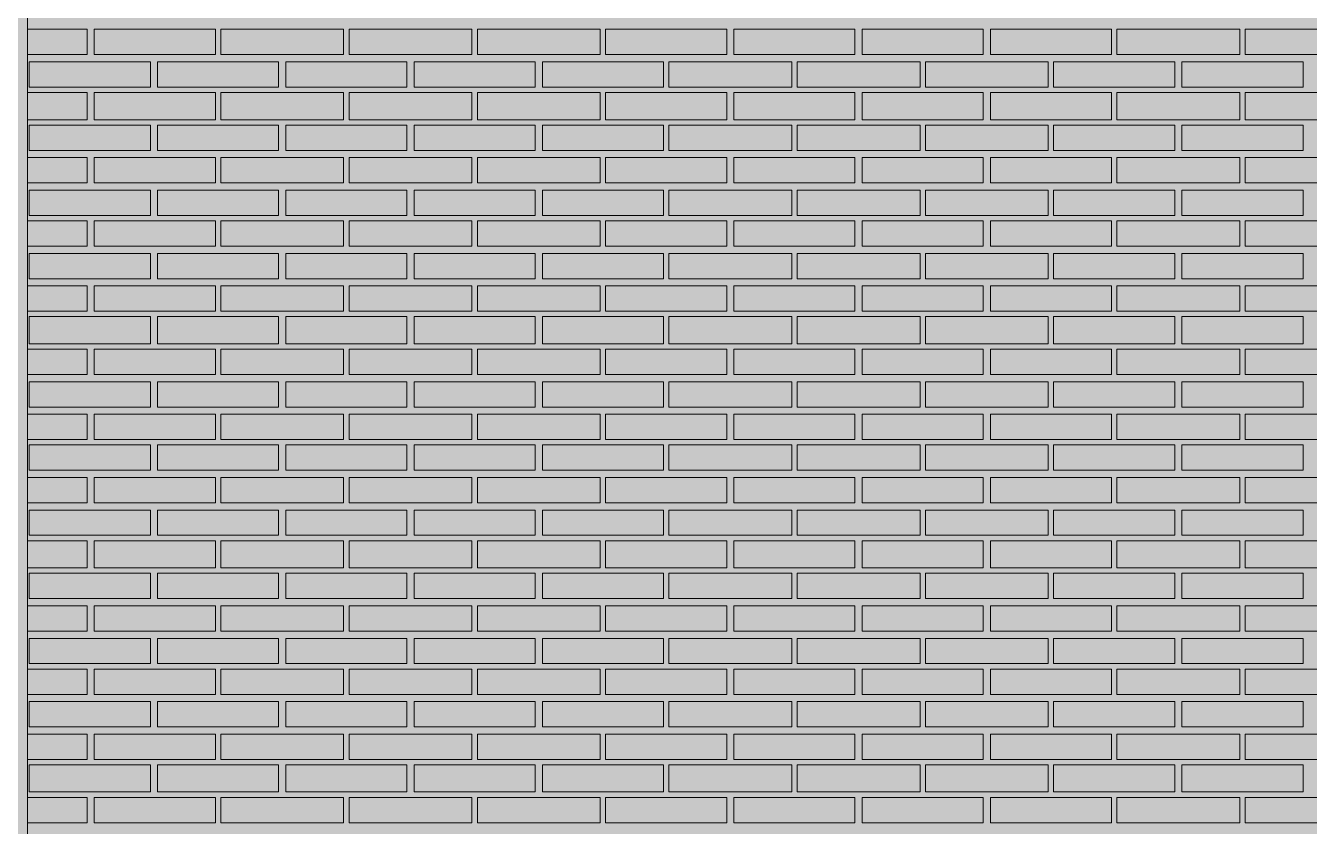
# Model space of a CAD drawing. Header units: millimetres. Extents: x -28928 to 100580, y -22867 to 36490.
# Drawn here: x 68989 to 71995, y 3782 to 5656 of the extents above; entities that cross this region are included whole.
import ezdxf

# ---------------------------------------------------------------- set-up
doc = ezdxf.new("R2010")
doc.units = ezdxf.units.MM
doc.layers.add('PDF _Геометрия', color=7, linetype='Continuous', true_color=0x8f8e8d)
doc.layers.add('PDF _Сплошная заливка', color=7, linetype='Continuous', true_color=0xffffff)

msp = doc.modelspace()

# ---------------------------------------------------------------- hatches: boundary and pattern name
at = {"layer": 'PDF _Сплошная заливка', "true_color": 0xdcd6cf, "transparency": 33554559}
msp.add_hatch(color=254, dxfattribs=at).paths.add_polyline_path([(60798.4, -2005.5), (60798.4, -4713.2), (70224.5, -4713.2), (70224.5, -1464), (74070.3, -1464), (74070.3, -4713.2), (82294.9, -4713.2), (82294.9, 9028.4), (55763.7, 9028.4), (55763.7, -4713.2), (56851.1, -4713.2), (56851.1, -1464), (58251.4, -1464), (58251.4, -4713.2), (59499.5, -4713.2), (59499.5, -2005.5)])

# ---------------------------------------------------------------- linework, layer by layer
at = {"layer": 'PDF _Геометрия', "color": 7, "lineweight": 9}
msp.add_lwpolyline([(59499.5, 6929.9), (68993.4, 6929.9), (68993.4, 2733), (68993.4, 33.7), (68993.4, 16.8), (59499.5, 16.8), (59499.5, 33.7), (59499.5, 2733)], close=True, dxfattribs=at)
msp.add_lwpolyline([(68993.4, 33.7), (68993.4, 109.9), (68993.4, 1383.4), (68993.4, 6853.7), (68993.4, 6929.9), (68946.8, 6929.9), (68946.8, 6853.7), (68946.8, 1383.4), (68946.8, 6853.7)], dxfattribs=at)
at = {"layer": 'PDF _Геометрия', "lineweight": 9}
for points in [[(68993.4, 5588.7), (69133, 5588.7), (69133, 5648), (68993.4, 5648)], [(68993.4, 5436.4), (69133, 5436.4), (69133, 5499.9), (68993.4, 5499.9)], [(68993.4, 5288.4), (69133, 5288.4), (69133, 5347.6), (68993.4, 5347.6)], [(68993.4, 5140.3), (69133, 5140.3), (69133, 5199.5), (68993.4, 5199.5)], [(68993.4, 4988), (69133, 4988), (69133, 5047.2), (68993.4, 5047.2)], [(68993.4, 4839.9), (69133, 4839.9), (69133, 4899.1), (68993.4, 4899.1)], [(68993.4, 4687.6), (69133, 4687.6), (69133, 4746.8), (68993.4, 4746.8)], [(68993.4, 4539.5), (69133, 4539.5), (69133, 4598.7), (68993.4, 4598.7)], [(68993.4, 4387.2), (69133, 4387.2), (69133, 4450.7), (68993.4, 4450.7)], [(68993.4, 4239.1), (69133, 4239.1), (69133, 4298.4), (68993.4, 4298.4)], [(68993.4, 4091), (69133, 4091), (69133, 4150.3), (68993.4, 4150.3)], [(68993.4, 3938.7), (69133, 3938.7), (69133, 3998), (68993.4, 3998)], [(68993.4, 3790.7), (69133, 3790.7), (69133, 3849.9), (68993.4, 3849.9)]]:
    msp.add_lwpolyline(points, dxfattribs=at)
for points in [[(69433.4, 5588.7), (69289.5, 5588.7), (69149.9, 5588.7), (69149.9, 5648), (69289.5, 5648), (69433.4, 5648)], [(69733.7, 5588.7), (69589.9, 5588.7), (69446.1, 5588.7), (69446.1, 5648), (69589.9, 5648), (69733.7, 5648)], [(70034.1, 5588.7), (69890.3, 5588.7), (69746.4, 5588.7), (69746.4, 5648), (69890.3, 5648), (70034.1, 5648)], [(70334.5, 5588.7), (70190.7, 5588.7), (70046.8, 5588.7), (70046.8, 5648), (70190.7, 5648), (70334.5, 5648)], [(70630.7, 5588.7), (70491.1, 5588.7), (70347.2, 5588.7), (70347.2, 5648), (70491.1, 5648), (70630.7, 5648)], [(70931.1, 5588.7), (70791.4, 5588.7), (70647.6, 5588.7), (70647.6, 5648), (70791.4, 5648), (70931.1, 5648)], [(71231.4, 5588.7), (71087.6, 5588.7), (70948, 5588.7), (70948, 5648), (71087.6, 5648), (71231.4, 5648)], [(71531.8, 5588.7), (71388, 5588.7), (71248.4, 5588.7), (71248.4, 5648), (71388, 5648), (71531.8, 5648)], [(71832.2, 5588.7), (71688.4, 5588.7), (71544.5, 5588.7), (71544.5, 5648), (71688.4, 5648), (71832.2, 5648)], [(72132.6, 5588.7), (71988.7, 5588.7), (71844.9, 5588.7), (71844.9, 5648), (71988.7, 5648), (72132.6, 5648)], [(69281.1, 5571.8), (69281.1, 5512.6), (68997.6, 5512.6), (68997.6, 5571.8)], [(69581.4, 5571.8), (69581.4, 5512.6), (69298, 5512.6), (69298, 5571.8)], [(69881.8, 5571.8), (69881.8, 5512.6), (69598.4, 5512.6), (69598.4, 5571.8)], [(70182.2, 5571.8), (70182.2, 5512.6), (69898.7, 5512.6), (69898.7, 5571.8)], [(70482.6, 5571.8), (70482.6, 5512.6), (70199.1, 5512.6), (70199.1, 5571.8)], [(70783, 5571.8), (70783, 5512.6), (70495.3, 5512.6), (70495.3, 5571.8)], [(71083.4, 5571.8), (71083.4, 5512.6), (70795.7, 5512.6), (70795.7, 5571.8)], [(71383.7, 5571.8), (71383.7, 5512.6), (71096.1, 5512.6), (71096.1, 5571.8)], [(71679.9, 5571.8), (71679.9, 5512.6), (71396.4, 5512.6), (71396.4, 5571.8)], [(71980.3, 5571.8), (71980.3, 5512.6), (71696.8, 5512.6), (71696.8, 5571.8)], [(69433.4, 5436.4), (69289.5, 5436.4), (69149.9, 5436.4), (69149.9, 5499.9), (69289.5, 5499.9), (69433.4, 5499.9)], [(69733.7, 5436.4), (69589.9, 5436.4), (69446.1, 5436.4), (69446.1, 5499.9), (69589.9, 5499.9), (69733.7, 5499.9)], [(70034.1, 5436.4), (69890.3, 5436.4), (69746.4, 5436.4), (69746.4, 5499.9), (69890.3, 5499.9), (70034.1, 5499.9)], [(70334.5, 5436.4), (70190.7, 5436.4), (70046.8, 5436.4), (70046.8, 5499.9), (70190.7, 5499.9), (70334.5, 5499.9)], [(70630.7, 5436.4), (70491.1, 5436.4), (70347.2, 5436.4), (70347.2, 5499.9), (70491.1, 5499.9), (70630.7, 5499.9)], [(70931.1, 5436.4), (70791.4, 5436.4), (70647.6, 5436.4), (70647.6, 5499.9), (70791.4, 5499.9), (70931.1, 5499.9)], [(71231.4, 5436.4), (71087.6, 5436.4), (70948, 5436.4), (70948, 5499.9), (71087.6, 5499.9), (71231.4, 5499.9)], [(71531.8, 5436.4), (71388, 5436.4), (71248.4, 5436.4), (71248.4, 5499.9), (71388, 5499.9), (71531.8, 5499.9)], [(71832.2, 5436.4), (71688.4, 5436.4), (71544.5, 5436.4), (71544.5, 5499.9), (71688.4, 5499.9), (71832.2, 5499.9)], [(72132.6, 5436.4), (71988.7, 5436.4), (71844.9, 5436.4), (71844.9, 5499.9), (71988.7, 5499.9), (72132.6, 5499.9)], [(69281.1, 5423.7), (69281.1, 5364.5), (68997.6, 5364.5), (68997.6, 5423.7)], [(69581.4, 5423.7), (69581.4, 5364.5), (69298, 5364.5), (69298, 5423.7)], [(69881.8, 5423.7), (69881.8, 5364.5), (69598.4, 5364.5), (69598.4, 5423.7)], [(70182.2, 5423.7), (70182.2, 5364.5), (69898.7, 5364.5), (69898.7, 5423.7)], [(70482.6, 5423.7), (70482.6, 5364.5), (70199.1, 5364.5), (70199.1, 5423.7)], [(70783, 5423.7), (70783, 5364.5), (70495.3, 5364.5), (70495.3, 5423.7)], [(71083.4, 5423.7), (71083.4, 5364.5), (70795.7, 5364.5), (70795.7, 5423.7)], [(71383.7, 5423.7), (71383.7, 5364.5), (71096.1, 5364.5), (71096.1, 5423.7)], [(71679.9, 5423.7), (71679.9, 5364.5), (71396.4, 5364.5), (71396.4, 5423.7)], [(71980.3, 5423.7), (71980.3, 5364.5), (71696.8, 5364.5), (71696.8, 5423.7)], [(69433.4, 5288.4), (69289.5, 5288.4), (69149.9, 5288.4), (69149.9, 5347.6), (69289.5, 5347.6), (69433.4, 5347.6)], [(69733.7, 5288.4), (69589.9, 5288.4), (69446.1, 5288.4), (69446.1, 5347.6), (69589.9, 5347.6), (69733.7, 5347.6)], [(70034.1, 5288.4), (69890.3, 5288.4), (69746.4, 5288.4), (69746.4, 5347.6), (69890.3, 5347.6), (70034.1, 5347.6)], [(70334.5, 5288.4), (70190.7, 5288.4), (70046.8, 5288.4), (70046.8, 5347.6), (70190.7, 5347.6), (70334.5, 5347.6)], [(70630.7, 5288.4), (70491.1, 5288.4), (70347.2, 5288.4), (70347.2, 5347.6), (70491.1, 5347.6), (70630.7, 5347.6)], [(70931.1, 5288.4), (70791.4, 5288.4), (70647.6, 5288.4), (70647.6, 5347.6), (70791.4, 5347.6), (70931.1, 5347.6)], [(71231.4, 5288.4), (71087.6, 5288.4), (70948, 5288.4), (70948, 5347.6), (71087.6, 5347.6), (71231.4, 5347.6)], [(71531.8, 5288.4), (71388, 5288.4), (71248.4, 5288.4), (71248.4, 5347.6), (71388, 5347.6), (71531.8, 5347.6)], [(71832.2, 5288.4), (71688.4, 5288.4), (71544.5, 5288.4), (71544.5, 5347.6), (71688.4, 5347.6), (71832.2, 5347.6)], [(72132.6, 5288.4), (71988.7, 5288.4), (71844.9, 5288.4), (71844.9, 5347.6), (71988.7, 5347.6), (72132.6, 5347.6)], [(69281.1, 5271.4), (69281.1, 5212.2), (68997.6, 5212.2), (68997.6, 5271.4)], [(69581.4, 5271.4), (69581.4, 5212.2), (69298, 5212.2), (69298, 5271.4)], [(69881.8, 5271.4), (69881.8, 5212.2), (69598.4, 5212.2), (69598.4, 5271.4)], [(70182.2, 5271.4), (70182.2, 5212.2), (69898.7, 5212.2), (69898.7, 5271.4)], [(70482.6, 5271.4), (70482.6, 5212.2), (70199.1, 5212.2), (70199.1, 5271.4)], [(70783, 5271.4), (70783, 5212.2), (70495.3, 5212.2), (70495.3, 5271.4)], [(71083.4, 5271.4), (71083.4, 5212.2), (70795.7, 5212.2), (70795.7, 5271.4)], [(71383.7, 5271.4), (71383.7, 5212.2), (71096.1, 5212.2), (71096.1, 5271.4)], [(71679.9, 5271.4), (71679.9, 5212.2), (71396.4, 5212.2), (71396.4, 5271.4)], [(71980.3, 5271.4), (71980.3, 5212.2), (71696.8, 5212.2), (71696.8, 5271.4)], [(69433.4, 5140.3), (69289.5, 5140.3), (69149.9, 5140.3), (69149.9, 5199.5), (69289.5, 5199.5), (69433.4, 5199.5)], [(69733.7, 5140.3), (69589.9, 5140.3), (69446.1, 5140.3), (69446.1, 5199.5), (69589.9, 5199.5), (69733.7, 5199.5)], [(70034.1, 5140.3), (69890.3, 5140.3), (69746.4, 5140.3), (69746.4, 5199.5), (69890.3, 5199.5), (70034.1, 5199.5)], [(70334.5, 5140.3), (70190.7, 5140.3), (70046.8, 5140.3), (70046.8, 5199.5), (70190.7, 5199.5), (70334.5, 5199.5)], [(70630.7, 5140.3), (70491.1, 5140.3), (70347.2, 5140.3), (70347.2, 5199.5), (70491.1, 5199.5), (70630.7, 5199.5)], [(70931.1, 5140.3), (70791.4, 5140.3), (70647.6, 5140.3), (70647.6, 5199.5), (70791.4, 5199.5), (70931.1, 5199.5)], [(71231.4, 5140.3), (71087.6, 5140.3), (70948, 5140.3), (70948, 5199.5), (71087.6, 5199.5), (71231.4, 5199.5)], [(71531.8, 5140.3), (71388, 5140.3), (71248.4, 5140.3), (71248.4, 5199.5), (71388, 5199.5), (71531.8, 5199.5)], [(71832.2, 5140.3), (71688.4, 5140.3), (71544.5, 5140.3), (71544.5, 5199.5), (71688.4, 5199.5), (71832.2, 5199.5)], [(72132.6, 5140.3), (71988.7, 5140.3), (71844.9, 5140.3), (71844.9, 5199.5), (71988.7, 5199.5), (72132.6, 5199.5)], [(69281.1, 5123.4), (69281.1, 5064.1), (68997.6, 5064.1), (68997.6, 5123.4)], [(69581.4, 5123.4), (69581.4, 5064.1), (69298, 5064.1), (69298, 5123.4)], [(69881.8, 5123.4), (69881.8, 5064.1), (69598.4, 5064.1), (69598.4, 5123.4)], [(70182.2, 5123.4), (70182.2, 5064.1), (69898.7, 5064.1), (69898.7, 5123.4)], [(70482.6, 5123.4), (70482.6, 5064.1), (70199.1, 5064.1), (70199.1, 5123.4)], [(70783, 5123.4), (70783, 5064.1), (70495.3, 5064.1), (70495.3, 5123.4)], [(71083.4, 5123.4), (71083.4, 5064.1), (70795.7, 5064.1), (70795.7, 5123.4)], [(71383.7, 5123.4), (71383.7, 5064.1), (71096.1, 5064.1), (71096.1, 5123.4)], [(71679.9, 5123.4), (71679.9, 5064.1), (71396.4, 5064.1), (71396.4, 5123.4)], [(71980.3, 5123.4), (71980.3, 5064.1), (71696.8, 5064.1), (71696.8, 5123.4)], [(69433.4, 4988), (69289.5, 4988), (69149.9, 4988), (69149.9, 5047.2), (69289.5, 5047.2), (69433.4, 5047.2)], [(69733.7, 4988), (69589.9, 4988), (69446.1, 4988), (69446.1, 5047.2), (69589.9, 5047.2), (69733.7, 5047.2)], [(70034.1, 4988), (69890.3, 4988), (69746.4, 4988), (69746.4, 5047.2), (69890.3, 5047.2), (70034.1, 5047.2)], [(70334.5, 4988), (70190.7, 4988), (70046.8, 4988), (70046.8, 5047.2), (70190.7, 5047.2), (70334.5, 5047.2)], [(70630.7, 4988), (70491.1, 4988), (70347.2, 4988), (70347.2, 5047.2), (70491.1, 5047.2), (70630.7, 5047.2)], [(70931.1, 4988), (70791.4, 4988), (70647.6, 4988), (70647.6, 5047.2), (70791.4, 5047.2), (70931.1, 5047.2)], [(71231.4, 4988), (71087.6, 4988), (70948, 4988), (70948, 5047.2), (71087.6, 5047.2), (71231.4, 5047.2)], [(71531.8, 4988), (71388, 4988), (71248.4, 4988), (71248.4, 5047.2), (71388, 5047.2), (71531.8, 5047.2)], [(71832.2, 4988), (71688.4, 4988), (71544.5, 4988), (71544.5, 5047.2), (71688.4, 5047.2), (71832.2, 5047.2)], [(72132.6, 4988), (71988.7, 4988), (71844.9, 4988), (71844.9, 5047.2), (71988.7, 5047.2), (72132.6, 5047.2)], [(69281.1, 4975.3), (69281.1, 4911.8), (68997.6, 4911.8), (68997.6, 4975.3)], [(69581.4, 4975.3), (69581.4, 4911.8), (69298, 4911.8), (69298, 4975.3)], [(69881.8, 4975.3), (69881.8, 4911.8), (69598.4, 4911.8), (69598.4, 4975.3)], [(70182.2, 4975.3), (70182.2, 4911.8), (69898.7, 4911.8), (69898.7, 4975.3)], [(70482.6, 4975.3), (70482.6, 4911.8), (70199.1, 4911.8), (70199.1, 4975.3)], [(70783, 4975.3), (70783, 4911.8), (70495.3, 4911.8), (70495.3, 4975.3)], [(71083.4, 4975.3), (71083.4, 4911.8), (70795.7, 4911.8), (70795.7, 4975.3)], [(71383.7, 4975.3), (71383.7, 4911.8), (71096.1, 4911.8), (71096.1, 4975.3)], [(71679.9, 4975.3), (71679.9, 4911.8), (71396.4, 4911.8), (71396.4, 4975.3)], [(71980.3, 4975.3), (71980.3, 4911.8), (71696.8, 4911.8), (71696.8, 4975.3)], [(69433.4, 4839.9), (69289.5, 4839.9), (69149.9, 4839.9), (69149.9, 4899.1), (69289.5, 4899.1), (69433.4, 4899.1)], [(69733.7, 4839.9), (69589.9, 4839.9), (69446.1, 4839.9), (69446.1, 4899.1), (69589.9, 4899.1), (69733.7, 4899.1)], [(70034.1, 4839.9), (69890.3, 4839.9), (69746.4, 4839.9), (69746.4, 4899.1), (69890.3, 4899.1), (70034.1, 4899.1)], [(70334.5, 4839.9), (70190.7, 4839.9), (70046.8, 4839.9), (70046.8, 4899.1), (70190.7, 4899.1), (70334.5, 4899.1)], [(70630.7, 4839.9), (70491.1, 4839.9), (70347.2, 4839.9), (70347.2, 4899.1), (70491.1, 4899.1), (70630.7, 4899.1)], [(70931.1, 4839.9), (70791.4, 4839.9), (70647.6, 4839.9), (70647.6, 4899.1), (70791.4, 4899.1), (70931.1, 4899.1)], [(71231.4, 4839.9), (71087.6, 4839.9), (70948, 4839.9), (70948, 4899.1), (71087.6, 4899.1), (71231.4, 4899.1)], [(71531.8, 4839.9), (71388, 4839.9), (71248.4, 4839.9), (71248.4, 4899.1), (71388, 4899.1), (71531.8, 4899.1)], [(71832.2, 4839.9), (71688.4, 4839.9), (71544.5, 4839.9), (71544.5, 4899.1), (71688.4, 4899.1), (71832.2, 4899.1)], [(72132.6, 4839.9), (71988.7, 4839.9), (71844.9, 4839.9), (71844.9, 4899.1), (71988.7, 4899.1), (72132.6, 4899.1)], [(69281.1, 4823), (69281.1, 4763.7), (68997.6, 4763.7), (68997.6, 4823)], [(69581.4, 4823), (69581.4, 4763.7), (69298, 4763.7), (69298, 4823)], [(69881.8, 4823), (69881.8, 4763.7), (69598.4, 4763.7), (69598.4, 4823)], [(70182.2, 4823), (70182.2, 4763.7), (69898.7, 4763.7), (69898.7, 4823)], [(70482.6, 4823), (70482.6, 4763.7), (70199.1, 4763.7), (70199.1, 4823)], [(70783, 4823), (70783, 4763.7), (70495.3, 4763.7), (70495.3, 4823)], [(71083.4, 4823), (71083.4, 4763.7), (70795.7, 4763.7), (70795.7, 4823)], [(71383.7, 4823), (71383.7, 4763.7), (71096.1, 4763.7), (71096.1, 4823)], [(71679.9, 4823), (71679.9, 4763.7), (71396.4, 4763.7), (71396.4, 4823)], [(71980.3, 4823), (71980.3, 4763.7), (71696.8, 4763.7), (71696.8, 4823)], [(69433.4, 4687.6), (69289.5, 4687.6), (69149.9, 4687.6), (69149.9, 4746.8), (69289.5, 4746.8), (69433.4, 4746.8)], [(69733.7, 4687.6), (69589.9, 4687.6), (69446.1, 4687.6), (69446.1, 4746.8), (69589.9, 4746.8), (69733.7, 4746.8)], [(70034.1, 4687.6), (69890.3, 4687.6), (69746.4, 4687.6), (69746.4, 4746.8), (69890.3, 4746.8), (70034.1, 4746.8)], [(70334.5, 4687.6), (70190.7, 4687.6), (70046.8, 4687.6), (70046.8, 4746.8), (70190.7, 4746.8), (70334.5, 4746.8)], [(70630.7, 4687.6), (70491.1, 4687.6), (70347.2, 4687.6), (70347.2, 4746.8), (70491.1, 4746.8), (70630.7, 4746.8)], [(70931.1, 4687.6), (70791.4, 4687.6), (70647.6, 4687.6), (70647.6, 4746.8), (70791.4, 4746.8), (70931.1, 4746.8)], [(71231.4, 4687.6), (71087.6, 4687.6), (70948, 4687.6), (70948, 4746.8), (71087.6, 4746.8), (71231.4, 4746.8)], [(71531.8, 4687.6), (71388, 4687.6), (71248.4, 4687.6), (71248.4, 4746.8), (71388, 4746.8), (71531.8, 4746.8)], [(71832.2, 4687.6), (71688.4, 4687.6), (71544.5, 4687.6), (71544.5, 4746.8), (71688.4, 4746.8), (71832.2, 4746.8)], [(72132.6, 4687.6), (71988.7, 4687.6), (71844.9, 4687.6), (71844.9, 4746.8), (71988.7, 4746.8), (72132.6, 4746.8)], [(69281.1, 4674.9), (69281.1, 4615.7), (68997.6, 4615.7), (68997.6, 4674.9)], [(69581.4, 4674.9), (69581.4, 4615.7), (69298, 4615.7), (69298, 4674.9)], [(69881.8, 4674.9), (69881.8, 4615.7), (69598.4, 4615.7), (69598.4, 4674.9)], [(70182.2, 4674.9), (70182.2, 4615.7), (69898.7, 4615.7), (69898.7, 4674.9)], [(70482.6, 4674.9), (70482.6, 4615.7), (70199.1, 4615.7), (70199.1, 4674.9)], [(70783, 4674.9), (70783, 4615.7), (70495.3, 4615.7), (70495.3, 4674.9)], [(71083.4, 4674.9), (71083.4, 4615.7), (70795.7, 4615.7), (70795.7, 4674.9)], [(71383.7, 4674.9), (71383.7, 4615.7), (71096.1, 4615.7), (71096.1, 4674.9)], [(71679.9, 4674.9), (71679.9, 4615.7), (71396.4, 4615.7), (71396.4, 4674.9)], [(71980.3, 4674.9), (71980.3, 4615.7), (71696.8, 4615.7), (71696.8, 4674.9)], [(69433.4, 4539.5), (69289.5, 4539.5), (69149.9, 4539.5), (69149.9, 4598.7), (69289.5, 4598.7), (69433.4, 4598.7)], [(69733.7, 4539.5), (69589.9, 4539.5), (69446.1, 4539.5), (69446.1, 4598.7), (69589.9, 4598.7), (69733.7, 4598.7)], [(70034.1, 4539.5), (69890.3, 4539.5), (69746.4, 4539.5), (69746.4, 4598.7), (69890.3, 4598.7), (70034.1, 4598.7)], [(70334.5, 4539.5), (70190.7, 4539.5), (70046.8, 4539.5), (70046.8, 4598.7), (70190.7, 4598.7), (70334.5, 4598.7)], [(70630.7, 4539.5), (70491.1, 4539.5), (70347.2, 4539.5), (70347.2, 4598.7), (70491.1, 4598.7), (70630.7, 4598.7)], [(70931.1, 4539.5), (70791.4, 4539.5), (70647.6, 4539.5), (70647.6, 4598.7), (70791.4, 4598.7), (70931.1, 4598.7)], [(71231.4, 4539.5), (71087.6, 4539.5), (70948, 4539.5), (70948, 4598.7), (71087.6, 4598.7), (71231.4, 4598.7)], [(71531.8, 4539.5), (71388, 4539.5), (71248.4, 4539.5), (71248.4, 4598.7), (71388, 4598.7), (71531.8, 4598.7)], [(71832.2, 4539.5), (71688.4, 4539.5), (71544.5, 4539.5), (71544.5, 4598.7), (71688.4, 4598.7), (71832.2, 4598.7)], [(72132.6, 4539.5), (71988.7, 4539.5), (71844.9, 4539.5), (71844.9, 4598.7), (71988.7, 4598.7), (72132.6, 4598.7)], [(69281.1, 4522.6), (69281.1, 4463.4), (68997.6, 4463.4), (68997.6, 4522.6)], [(69581.4, 4522.6), (69581.4, 4463.4), (69298, 4463.4), (69298, 4522.6)], [(69881.8, 4522.6), (69881.8, 4463.4), (69598.4, 4463.4), (69598.4, 4522.6)], [(70182.2, 4522.6), (70182.2, 4463.4), (69898.7, 4463.4), (69898.7, 4522.6)], [(70482.6, 4522.6), (70482.6, 4463.4), (70199.1, 4463.4), (70199.1, 4522.6)], [(70783, 4522.6), (70783, 4463.4), (70495.3, 4463.4), (70495.3, 4522.6)], [(71083.4, 4522.6), (71083.4, 4463.4), (70795.7, 4463.4), (70795.7, 4522.6)], [(71383.7, 4522.6), (71383.7, 4463.4), (71096.1, 4463.4), (71096.1, 4522.6)], [(71679.9, 4522.6), (71679.9, 4463.4), (71396.4, 4463.4), (71396.4, 4522.6)], [(71980.3, 4522.6), (71980.3, 4463.4), (71696.8, 4463.4), (71696.8, 4522.6)], [(69433.4, 4387.2), (69289.5, 4387.2), (69149.9, 4387.2), (69149.9, 4450.7), (69289.5, 4450.7), (69433.4, 4450.7)], [(69733.7, 4387.2), (69589.9, 4387.2), (69446.1, 4387.2), (69446.1, 4450.7), (69589.9, 4450.7), (69733.7, 4450.7)], [(70034.1, 4387.2), (69890.3, 4387.2), (69746.4, 4387.2), (69746.4, 4450.7), (69890.3, 4450.7), (70034.1, 4450.7)], [(70334.5, 4387.2), (70190.7, 4387.2), (70046.8, 4387.2), (70046.8, 4450.7), (70190.7, 4450.7), (70334.5, 4450.7)], [(70630.7, 4387.2), (70491.1, 4387.2), (70347.2, 4387.2), (70347.2, 4450.7), (70491.1, 4450.7), (70630.7, 4450.7)], [(70931.1, 4387.2), (70791.4, 4387.2), (70647.6, 4387.2), (70647.6, 4450.7), (70791.4, 4450.7), (70931.1, 4450.7)], [(71231.4, 4387.2), (71087.6, 4387.2), (70948, 4387.2), (70948, 4450.7), (71087.6, 4450.7), (71231.4, 4450.7)], [(71531.8, 4387.2), (71388, 4387.2), (71248.4, 4387.2), (71248.4, 4450.7), (71388, 4450.7), (71531.8, 4450.7)], [(71832.2, 4387.2), (71688.4, 4387.2), (71544.5, 4387.2), (71544.5, 4450.7), (71688.4, 4450.7), (71832.2, 4450.7)], [(72132.6, 4387.2), (71988.7, 4387.2), (71844.9, 4387.2), (71844.9, 4450.7), (71988.7, 4450.7), (72132.6, 4450.7)], [(69281.1, 4374.5), (69281.1, 4315.3), (68997.6, 4315.3), (68997.6, 4374.5)], [(69581.4, 4374.5), (69581.4, 4315.3), (69298, 4315.3), (69298, 4374.5)], [(69881.8, 4374.5), (69881.8, 4315.3), (69598.4, 4315.3), (69598.4, 4374.5)], [(70182.2, 4374.5), (70182.2, 4315.3), (69898.7, 4315.3), (69898.7, 4374.5)], [(70482.6, 4374.5), (70482.6, 4315.3), (70199.1, 4315.3), (70199.1, 4374.5)], [(70783, 4374.5), (70783, 4315.3), (70495.3, 4315.3), (70495.3, 4374.5)], [(71083.4, 4374.5), (71083.4, 4315.3), (70795.7, 4315.3), (70795.7, 4374.5)], [(71383.7, 4374.5), (71383.7, 4315.3), (71096.1, 4315.3), (71096.1, 4374.5)], [(71679.9, 4374.5), (71679.9, 4315.3), (71396.4, 4315.3), (71396.4, 4374.5)], [(71980.3, 4374.5), (71980.3, 4315.3), (71696.8, 4315.3), (71696.8, 4374.5)], [(69433.4, 4239.1), (69289.5, 4239.1), (69149.9, 4239.1), (69149.9, 4298.4), (69289.5, 4298.4), (69433.4, 4298.4)], [(69733.7, 4239.1), (69589.9, 4239.1), (69446.1, 4239.1), (69446.1, 4298.4), (69589.9, 4298.4), (69733.7, 4298.4)], [(70034.1, 4239.1), (69890.3, 4239.1), (69746.4, 4239.1), (69746.4, 4298.4), (69890.3, 4298.4), (70034.1, 4298.4)], [(70334.5, 4239.1), (70190.7, 4239.1), (70046.8, 4239.1), (70046.8, 4298.4), (70190.7, 4298.4), (70334.5, 4298.4)], [(70630.7, 4239.1), (70491.1, 4239.1), (70347.2, 4239.1), (70347.2, 4298.4), (70491.1, 4298.4), (70630.7, 4298.4)], [(70931.1, 4239.1), (70791.4, 4239.1), (70647.6, 4239.1), (70647.6, 4298.4), (70791.4, 4298.4), (70931.1, 4298.4)], [(71231.4, 4239.1), (71087.6, 4239.1), (70948, 4239.1), (70948, 4298.4), (71087.6, 4298.4), (71231.4, 4298.4)], [(71531.8, 4239.1), (71388, 4239.1), (71248.4, 4239.1), (71248.4, 4298.4), (71388, 4298.4), (71531.8, 4298.4)], [(71832.2, 4239.1), (71688.4, 4239.1), (71544.5, 4239.1), (71544.5, 4298.4), (71688.4, 4298.4), (71832.2, 4298.4)], [(72132.6, 4239.1), (71988.7, 4239.1), (71844.9, 4239.1), (71844.9, 4298.4), (71988.7, 4298.4), (72132.6, 4298.4)], [(69281.1, 4222.2), (69281.1, 4163), (68997.6, 4163), (68997.6, 4222.2)], [(69581.4, 4222.2), (69581.4, 4163), (69298, 4163), (69298, 4222.2)], [(69881.8, 4222.2), (69881.8, 4163), (69598.4, 4163), (69598.4, 4222.2)], [(70182.2, 4222.2), (70182.2, 4163), (69898.7, 4163), (69898.7, 4222.2)], [(70482.6, 4222.2), (70482.6, 4163), (70199.1, 4163), (70199.1, 4222.2)], [(70783, 4222.2), (70783, 4163), (70495.3, 4163), (70495.3, 4222.2)], [(71083.4, 4222.2), (71083.4, 4163), (70795.7, 4163), (70795.7, 4222.2)], [(71383.7, 4222.2), (71383.7, 4163), (71096.1, 4163), (71096.1, 4222.2)], [(71679.9, 4222.2), (71679.9, 4163), (71396.4, 4163), (71396.4, 4222.2)], [(71980.3, 4222.2), (71980.3, 4163), (71696.8, 4163), (71696.8, 4222.2)], [(69433.4, 4091), (69289.5, 4091), (69149.9, 4091), (69149.9, 4150.3), (69289.5, 4150.3), (69433.4, 4150.3)], [(69733.7, 4091), (69589.9, 4091), (69446.1, 4091), (69446.1, 4150.3), (69589.9, 4150.3), (69733.7, 4150.3)], [(70034.1, 4091), (69890.3, 4091), (69746.4, 4091), (69746.4, 4150.3), (69890.3, 4150.3), (70034.1, 4150.3)], [(70334.5, 4091), (70190.7, 4091), (70046.8, 4091), (70046.8, 4150.3), (70190.7, 4150.3), (70334.5, 4150.3)], [(70630.7, 4091), (70491.1, 4091), (70347.2, 4091), (70347.2, 4150.3), (70491.1, 4150.3), (70630.7, 4150.3)], [(70931.1, 4091), (70791.4, 4091), (70647.6, 4091), (70647.6, 4150.3), (70791.4, 4150.3), (70931.1, 4150.3)], [(71231.4, 4091), (71087.6, 4091), (70948, 4091), (70948, 4150.3), (71087.6, 4150.3), (71231.4, 4150.3)], [(71531.8, 4091), (71388, 4091), (71248.4, 4091), (71248.4, 4150.3), (71388, 4150.3), (71531.8, 4150.3)], [(71832.2, 4091), (71688.4, 4091), (71544.5, 4091), (71544.5, 4150.3), (71688.4, 4150.3), (71832.2, 4150.3)], [(72132.6, 4091), (71988.7, 4091), (71844.9, 4091), (71844.9, 4150.3), (71988.7, 4150.3), (72132.6, 4150.3)], [(69281.1, 4074.1), (69281.1, 4014.9), (68997.6, 4014.9), (68997.6, 4074.1)], [(69581.4, 4074.1), (69581.4, 4014.9), (69298, 4014.9), (69298, 4074.1)], [(69881.8, 4074.1), (69881.8, 4014.9), (69598.4, 4014.9), (69598.4, 4074.1)], [(70182.2, 4074.1), (70182.2, 4014.9), (69898.7, 4014.9), (69898.7, 4074.1)], [(70482.6, 4074.1), (70482.6, 4014.9), (70199.1, 4014.9), (70199.1, 4074.1)], [(70783, 4074.1), (70783, 4014.9), (70495.3, 4014.9), (70495.3, 4074.1)], [(71083.4, 4074.1), (71083.4, 4014.9), (70795.7, 4014.9), (70795.7, 4074.1)], [(71383.7, 4074.1), (71383.7, 4014.9), (71096.1, 4014.9), (71096.1, 4074.1)], [(71679.9, 4074.1), (71679.9, 4014.9), (71396.4, 4014.9), (71396.4, 4074.1)], [(71980.3, 4074.1), (71980.3, 4014.9), (71696.8, 4014.9), (71696.8, 4074.1)], [(69433.4, 3938.7), (69289.5, 3938.7), (69149.9, 3938.7), (69149.9, 3998), (69289.5, 3998), (69433.4, 3998)], [(69733.7, 3938.7), (69589.9, 3938.7), (69446.1, 3938.7), (69446.1, 3998), (69589.9, 3998), (69733.7, 3998)], [(70034.1, 3938.7), (69890.3, 3938.7), (69746.4, 3938.7), (69746.4, 3998), (69890.3, 3998), (70034.1, 3998)], [(70334.5, 3938.7), (70190.7, 3938.7), (70046.8, 3938.7), (70046.8, 3998), (70190.7, 3998), (70334.5, 3998)], [(70630.7, 3938.7), (70491.1, 3938.7), (70347.2, 3938.7), (70347.2, 3998), (70491.1, 3998), (70630.7, 3998)], [(70931.1, 3938.7), (70791.4, 3938.7), (70647.6, 3938.7), (70647.6, 3998), (70791.4, 3998), (70931.1, 3998)], [(71231.4, 3938.7), (71087.6, 3938.7), (70948, 3938.7), (70948, 3998), (71087.6, 3998), (71231.4, 3998)], [(71531.8, 3938.7), (71388, 3938.7), (71248.4, 3938.7), (71248.4, 3998), (71388, 3998), (71531.8, 3998)], [(71832.2, 3938.7), (71688.4, 3938.7), (71544.5, 3938.7), (71544.5, 3998), (71688.4, 3998), (71832.2, 3998)], [(72132.6, 3938.7), (71988.7, 3938.7), (71844.9, 3938.7), (71844.9, 3998), (71988.7, 3998), (72132.6, 3998)], [(69281.1, 3926), (69281.1, 3862.6), (68997.6, 3862.6), (68997.6, 3926)], [(69581.4, 3926), (69581.4, 3862.6), (69298, 3862.6), (69298, 3926)], [(69881.8, 3926), (69881.8, 3862.6), (69598.4, 3862.6), (69598.4, 3926)], [(70182.2, 3926), (70182.2, 3862.6), (69898.7, 3862.6), (69898.7, 3926)], [(70482.6, 3926), (70482.6, 3862.6), (70199.1, 3862.6), (70199.1, 3926)], [(70783, 3926), (70783, 3862.6), (70495.3, 3862.6), (70495.3, 3926)], [(71083.4, 3926), (71083.4, 3862.6), (70795.7, 3862.6), (70795.7, 3926)], [(71383.7, 3926), (71383.7, 3862.6), (71096.1, 3862.6), (71096.1, 3926)], [(71679.9, 3926), (71679.9, 3862.6), (71396.4, 3862.6), (71396.4, 3926)], [(71980.3, 3926), (71980.3, 3862.6), (71696.8, 3862.6), (71696.8, 3926)], [(69433.4, 3790.7), (69289.5, 3790.7), (69149.9, 3790.7), (69149.9, 3849.9), (69289.5, 3849.9), (69433.4, 3849.9)], [(69733.7, 3790.7), (69589.9, 3790.7), (69446.1, 3790.7), (69446.1, 3849.9), (69589.9, 3849.9), (69733.7, 3849.9)], [(70034.1, 3790.7), (69890.3, 3790.7), (69746.4, 3790.7), (69746.4, 3849.9), (69890.3, 3849.9), (70034.1, 3849.9)], [(70334.5, 3790.7), (70190.7, 3790.7), (70046.8, 3790.7), (70046.8, 3849.9), (70190.7, 3849.9), (70334.5, 3849.9)], [(70630.7, 3790.7), (70491.1, 3790.7), (70347.2, 3790.7), (70347.2, 3849.9), (70491.1, 3849.9), (70630.7, 3849.9)], [(70931.1, 3790.7), (70791.4, 3790.7), (70647.6, 3790.7), (70647.6, 3849.9), (70791.4, 3849.9), (70931.1, 3849.9)], [(71231.4, 3790.7), (71087.6, 3790.7), (70948, 3790.7), (70948, 3849.9), (71087.6, 3849.9), (71231.4, 3849.9)], [(71531.8, 3790.7), (71388, 3790.7), (71248.4, 3790.7), (71248.4, 3849.9), (71388, 3849.9), (71531.8, 3849.9)], [(71832.2, 3790.7), (71688.4, 3790.7), (71544.5, 3790.7), (71544.5, 3849.9), (71688.4, 3849.9), (71832.2, 3849.9)], [(72132.6, 3790.7), (71988.7, 3790.7), (71844.9, 3790.7), (71844.9, 3849.9), (71988.7, 3849.9), (72132.6, 3849.9)]]:
    msp.add_lwpolyline(points, close=True, dxfattribs=at)

doc.saveas('drawing.dxf')
